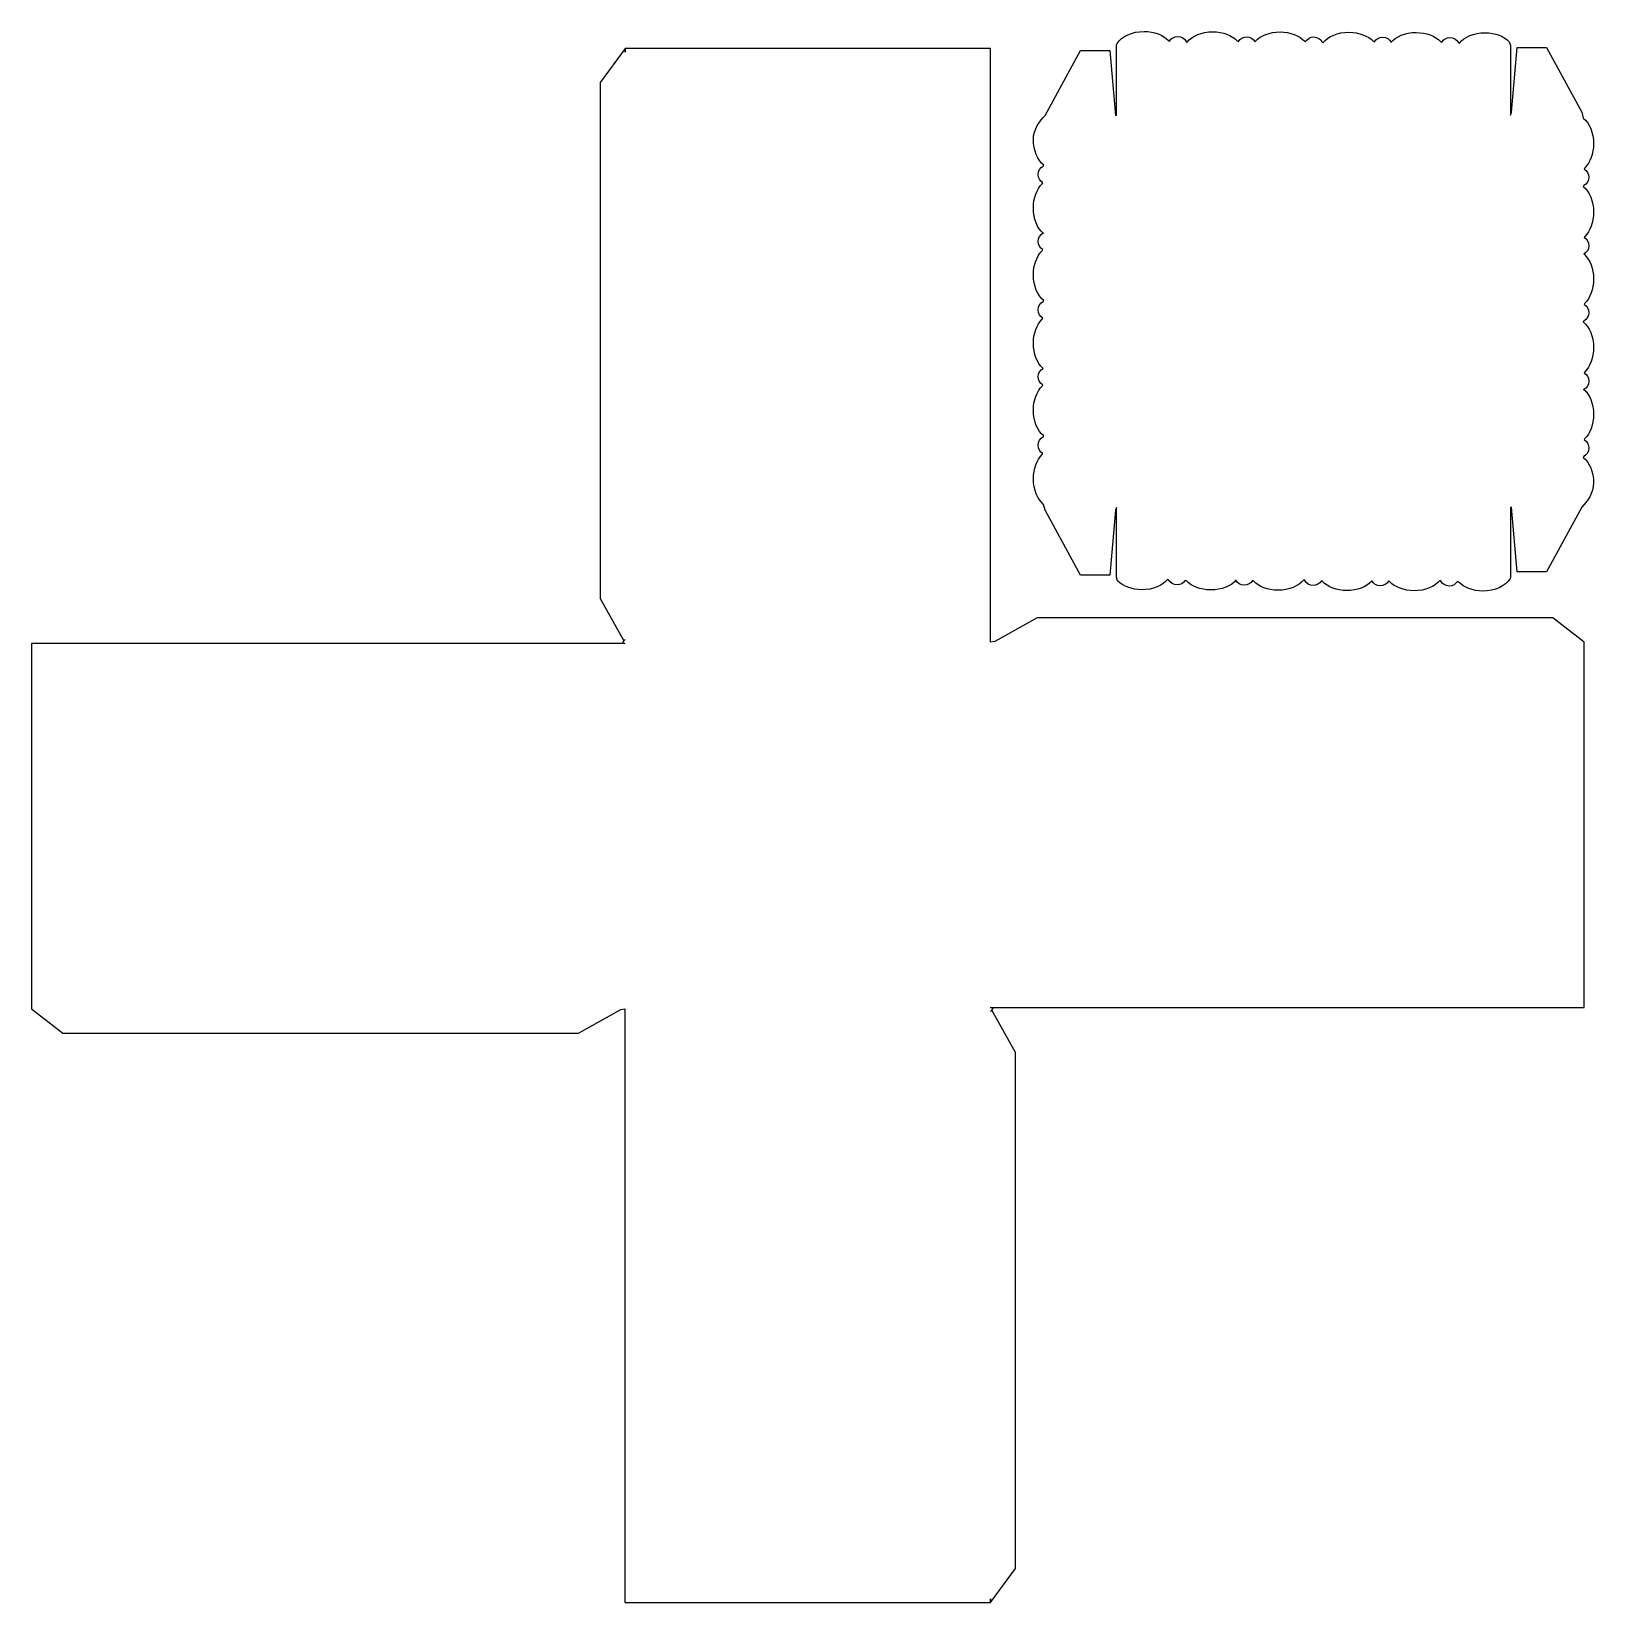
# Model space of a CAD drawing. Header units: centimetres. Extents: x -10.7 to 10.7, y -10.8 to 10.8.
import ezdxf

# ---------------------------------------------------------------- set-up
doc = ezdxf.new("R2010")
doc.units = ezdxf.units.CM
doc.header["$MEASUREMENT"] = 0
doc.layers.add('Camada 1', color=7, linetype='Continuous')

msp = doc.modelspace()

# ---------------------------------------------------------------- linework, layer by layer
at = {"layer": 'Camada 1'}
for points, knots in [([(4.1719, 4.24963), (4.1719, 4.24963), (4.1719, 3.29263), (4.1719, 3.29263), (4.1719, 3.29263), (4.1719, 3.29263), (4.18799, 3.24262), (4.18799, 3.24262), (4.18799, 3.24262), (4.25922, 3.16872), (4.3819, 3.11969), (4.52142, 3.11914), (4.52142, 3.11914), (4.67377, 3.11858), (4.8064, 3.17592), (4.87419, 3.26082), (4.87419, 3.26082), (4.87419, 3.26082), (4.88784, 3.25317), (4.88784, 3.25317), (4.88784, 3.25317), (4.9089, 3.21256), (4.95261, 3.18456), (5.0033, 3.18438), (5.0033, 3.18438), (5.05204, 3.18419), (5.09453, 3.20981), (5.11673, 3.24777), (5.11673, 3.24777), (5.11673, 3.24777), (5.13284, 3.23904), (5.13284, 3.23904), (5.13284, 3.23904), (5.20401, 3.16514), (5.3267, 3.11611), (5.46627, 3.11556), (5.46627, 3.11556), (5.61637, 3.115), (5.74731, 3.17067), (5.81605, 3.25349), (5.81605, 3.25349), (5.81605, 3.25349), (5.81065, 3.24968), (5.81065, 3.24968), (5.81065, 3.24968), (5.83174, 3.20907), (5.8755, 3.18107), (5.92614, 3.18086), (5.92614, 3.18086), (5.9749, 3.18067), (6.01739, 3.20629), (6.03959, 3.24425), (6.03959, 3.24425), (6.03959, 3.24425), (6.05568, 3.23549), (6.05568, 3.23549), (6.05568, 3.23549), (6.12691, 3.16159), (6.24957, 3.11256), (6.38913, 3.11201), (6.38913, 3.11201), (6.5415, 3.11145), (6.67411, 3.16882), (6.74193, 3.25372), (6.74193, 3.25372), (6.74193, 3.25372), (6.75548, 3.24605), (6.75548, 3.24605), (6.75548, 3.24605), (6.77657, 3.20544), (6.82028, 3.17744), (6.87097, 3.17726), (6.87097, 3.17726), (6.91971, 3.17707), (6.96222, 3.20269), (6.98445, 3.24065), (6.98445, 3.24065), (6.98445, 3.24065), (7.00054, 3.23192), (7.00054, 3.23192), (7.00054, 3.23192), (7.07174, 3.15802), (7.19445, 3.10897), (7.33399, 3.10844), (7.33399, 3.10844), (7.47573, 3.10791), (7.60037, 3.15752), (7.67168, 3.23282), (7.67168, 3.23282), (7.67168, 3.23282), (7.67843, 3.24261), (7.67843, 3.24261), (7.67843, 3.24261), (7.69952, 3.20197), (7.7432, 3.17398), (7.79387, 3.17379), (7.79387, 3.17379), (7.84261, 3.1736), (7.88512, 3.19924), (7.90735, 3.23718), (7.90735, 3.23718), (7.90735, 3.23718), (7.92344, 3.22845), (7.92344, 3.22845), (7.92344, 3.22845), (7.99464, 3.15455), (8.1173, 3.10552), (8.25687, 3.10497), (8.25687, 3.10497), (8.40919, 3.10441), (8.54185, 3.16178), (8.60964, 3.24668), (8.60964, 3.24668), (8.60964, 3.24668), (8.62324, 3.23901), (8.62324, 3.23901), (8.62324, 3.23901), (8.64433, 3.1984), (8.68804, 3.17038), (8.7387, 3.17022), (8.7387, 3.17022), (8.78741, 3.17001), (8.82998, 3.19565), (8.85218, 3.23361), (8.85218, 3.23361), (8.85218, 3.23361), (8.86827, 3.22485), (8.86827, 3.22485), (8.86827, 3.22485), (8.9395, 3.15098), (9.06218, 3.10192), (9.20172, 3.10137), (9.20172, 3.10137), (9.3673, 3.10076), (9.50962, 3.1686), (9.57066, 3.26586), (9.57066, 3.26586), (9.57066, 3.26586), (9.58037, 3.28343), (9.58037, 3.28343), (9.58037, 3.28343), (9.58037, 3.28343), (9.58037, 4.24953), (9.58037, 4.24953), (9.58037, 4.24953), (9.58037, 4.24953), (9.59389, 4.25405), (9.59389, 4.25405), (9.59389, 4.25405), (9.59389, 4.25405), (9.67022, 3.3646), (9.67022, 3.3646), (9.67022, 3.3646), (9.67022, 3.3646), (10.07446, 3.36463), (10.07446, 3.36463), (10.07446, 3.36463), (10.07446, 3.36463), (10.56, 4.25408), (10.56, 4.25408), (10.56, 4.25408), (10.56, 4.25408), (10.56, 4.25408), (10.56, 4.25408), (10.56, 4.25408), (10.63289, 4.3252), (10.72097, 4.44598), (10.72097, 4.58476), (10.72097, 4.58476), (10.72097, 4.73631), (10.66366, 4.86805), (10.57936, 4.9352), (10.57936, 4.9352), (10.57936, 4.9352), (10.58685, 4.9488), (10.58685, 4.9488), (10.58685, 4.9488), (10.62701, 4.96991), (10.65456, 5.01352), (10.65456, 5.06395), (10.65456, 5.06395), (10.65456, 5.11242), (10.62903, 5.15462), (10.59135, 5.17653), (10.59135, 5.17653), (10.59135, 5.17653), (10.59995, 5.19262), (10.59995, 5.19262), (10.59995, 5.19262), (10.67284, 5.26374), (10.72094, 5.38598), (10.72094, 5.52483), (10.72094, 5.52483), (10.72094, 5.67413), (10.66532, 5.8042), (10.58307, 5.87225), (10.58307, 5.87225), (10.58307, 5.87225), (10.58683, 5.86691), (10.58683, 5.86691), (10.58683, 5.86691), (10.62702, 5.88808), (10.65454, 5.93168), (10.65454, 5.98211), (10.65454, 5.98211), (10.65454, 6.03058), (10.62903, 6.07278), (10.59133, 6.09474), (10.59133, 6.09474), (10.59133, 6.09474), (10.59996, 6.11077), (10.59996, 6.11077), (10.59996, 6.11077), (10.67285, 6.18192), (10.72095, 6.30418), (10.72095, 6.44301), (10.72095, 6.44301), (10.72095, 6.59454), (10.66364, 6.7263), (10.57934, 6.79345), (10.57934, 6.79345), (10.57934, 6.79345), (10.58683, 6.80694), (10.58683, 6.80694), (10.58683, 6.80694), (10.62699, 6.82811), (10.65454, 6.87171), (10.65454, 6.92209), (10.65454, 6.92209), (10.65454, 6.97056), (10.62901, 7.01287), (10.59133, 7.03478), (10.59133, 7.03478), (10.59133, 7.03478), (10.59993, 7.05081), (10.59993, 7.05081), (10.59993, 7.05081), (10.67282, 7.12196), (10.72092, 7.24417), (10.72092, 7.38302), (10.72092, 7.38302), (10.72092, 7.52404), (10.67131, 7.64787), (10.59657, 7.71854), (10.59657, 7.71854), (10.59657, 7.71854), (10.58683, 7.72518), (10.58683, 7.72518), (10.58683, 7.72518), (10.62699, 7.74632), (10.65454, 7.78992), (10.65454, 7.8403), (10.65454, 7.8403), (10.65454, 7.8888), (10.62901, 7.93103), (10.59133, 7.95296), (10.59133, 7.95296), (10.59133, 7.95296), (10.59993, 7.96902), (10.59993, 7.96902), (10.59993, 7.96902), (10.67282, 8.04011), (10.72092, 8.16238), (10.72092, 8.3012), (10.72092, 8.3012), (10.72092, 8.45273), (10.66361, 8.58452), (10.57931, 8.65161), (10.57931, 8.65161), (10.57931, 8.65161), (10.5868, 8.66516), (10.5868, 8.66516), (10.5868, 8.66516), (10.62696, 8.68633), (10.65451, 8.7299), (10.65451, 8.78031), (10.65451, 8.78031), (10.65451, 8.82881), (10.62898, 8.87106), (10.5913, 8.893), (10.5913, 8.893), (10.5913, 8.893), (10.5999, 8.90903), (10.5999, 8.90903), (10.5999, 8.90903), (10.67279, 8.9802), (10.72089, 9.10244), (10.72089, 9.24121), (10.72089, 9.24121), (10.72089, 9.39234), (10.66393, 9.52379), (10.58, 9.59107), (10.58, 9.59107), (10.58, 9.59107), (10.55992, 9.67153), (10.55992, 9.67153), (10.55992, 9.67153), (10.55992, 9.67153), (10.07446, 10.56095), (10.07446, 10.56095), (10.07446, 10.56095), (10.07446, 10.56095), (9.6702, 10.56095), (9.6702, 10.56095), (9.6702, 10.56095), (9.6702, 10.56095), (9.59387, 9.67158), (9.59387, 9.67158), (9.59387, 9.67158), (9.59387, 9.67158), (9.58061, 9.63237), (9.58061, 9.63237), (9.58061, 9.63237), (9.58061, 9.63237), (9.58062, 10.58937), (9.58062, 10.58937), (9.58062, 10.58937), (9.58062, 10.58937), (9.56451, 10.63935), (9.56451, 10.63935), (9.56451, 10.63935), (9.49331, 10.71325), (9.37062, 10.76228), (9.23108, 10.76283), (9.23108, 10.76283), (9.07876, 10.76339), (8.94615, 10.70602), (8.87831, 10.62115), (8.87831, 10.62115), (8.87831, 10.62115), (8.86468, 10.6288), (8.86468, 10.6288), (8.86468, 10.6288), (8.84362, 10.66941), (8.79991, 10.69741), (8.74922, 10.69762), (8.74922, 10.69762), (8.70048, 10.69781), (8.65799, 10.67219), (8.63582, 10.63423), (8.63582, 10.63423), (8.63582, 10.63423), (8.61971, 10.64296), (8.61971, 10.64296), (8.61971, 10.64296), (8.54848, 10.71686), (8.4258, 10.76589), (8.28626, 10.76644), (8.28626, 10.76644), (8.13616, 10.767), (8.00522, 10.71133), (7.93648, 10.62851), (7.93648, 10.62851), (7.93648, 10.62851), (7.94188, 10.63232), (7.94188, 10.63232), (7.94188, 10.63232), (7.92079, 10.67293), (7.87703, 10.70093), (7.82639, 10.70114), (7.82639, 10.70114), (7.77763, 10.70133), (7.73514, 10.67569), (7.71294, 10.63775), (7.71294, 10.63775), (7.71294, 10.63775), (7.69685, 10.64648), (7.69685, 10.64648), (7.69685, 10.64648), (7.6256, 10.72035), (7.50294, 10.76941), (7.3634, 10.76996), (7.3634, 10.76996), (7.21108, 10.77054), (7.07842, 10.71318), (7.0106, 10.62828), (7.0106, 10.62828), (7.0106, 10.62828), (6.99703, 10.63593), (6.99703, 10.63593), (6.99703, 10.63593), (6.97594, 10.67654), (6.93223, 10.70456), (6.88154, 10.70475), (6.88154, 10.70475), (6.83283, 10.70494), (6.79029, 10.6793), (6.76809, 10.64133), (6.76809, 10.64133), (6.76809, 10.64133), (6.75198, 10.65006), (6.75198, 10.65006), (6.75198, 10.65006), (6.68081, 10.72396), (6.55812, 10.77301), (6.41855, 10.77354), (6.41855, 10.77354), (6.27681, 10.77407), (6.15217, 10.72446), (6.08086, 10.64916), (6.08086, 10.64916), (6.08086, 10.64916), (6.07411, 10.6394), (6.07411, 10.6394), (6.07411, 10.6394), (6.05302, 10.68001), (6.00931, 10.70803), (5.95865, 10.70822), (5.95865, 10.70822), (5.90994, 10.70841), (5.8674, 10.68277), (5.8452, 10.6448), (5.8452, 10.6448), (5.8452, 10.6448), (5.82914, 10.65353), (5.82914, 10.65353), (5.82914, 10.65353), (5.75791, 10.72743), (5.63525, 10.77646), (5.49566, 10.77701), (5.49566, 10.77701), (5.34339, 10.77757), (5.21068, 10.72023), (5.14292, 10.63533), (5.14292, 10.63533), (5.14292, 10.63533), (5.12932, 10.643), (5.12932, 10.643), (5.12932, 10.643), (5.10823, 10.68361), (5.06452, 10.71161), (5.01386, 10.71182), (5.01386, 10.71182), (4.96515, 10.71201), (4.92258, 10.68639), (4.90038, 10.64843), (4.90038, 10.64843), (4.90038, 10.64843), (4.88429, 10.65716), (4.88429, 10.65716), (4.88429, 10.65716), (4.81298, 10.73092), (4.69035, 10.77995), (4.55081, 10.7805), (4.55081, 10.7805), (4.38523, 10.78111), (4.24291, 10.71324), (4.18187, 10.61603), (4.18187, 10.61603), (4.18187, 10.61603), (4.17213, 10.59846), (4.17213, 10.59846), (4.17213, 10.59846), (4.17213, 10.59846), (4.17213, 9.63236), (4.17213, 9.63236), (4.17213, 9.63236), (4.17213, 9.63236), (4.15861, 9.62784), (4.15861, 9.62784), (4.15861, 9.62784), (4.15861, 9.62784), (4.0823, 10.51729), (4.0823, 10.51729), (4.0823, 10.51729), (4.0823, 10.51729), (3.67805, 10.51729), (3.67805, 10.51729), (3.67805, 10.51729), (3.67805, 10.51729), (3.19251, 9.62784), (3.19251, 9.62784), (3.19251, 9.62784), (3.19251, 9.62784), (3.19251, 9.62784), (3.19251, 9.62784), (3.19251, 9.62784), (3.11959, 9.55672), (3.03156, 9.43591), (3.03156, 9.29716), (3.03156, 9.29716), (3.03156, 9.14558), (3.08884, 9.01384), (3.17317, 8.94672), (3.17317, 8.94672), (3.17317, 8.94672), (3.16566, 8.93312), (3.16566, 8.93312), (3.16566, 8.93312), (3.1255, 8.91201), (3.09798, 8.8684), (3.09798, 8.81797), (3.09798, 8.81797), (3.09798, 8.7695), (3.12349, 8.7273), (3.16119, 8.70539), (3.16119, 8.70539), (3.16119, 8.70539), (3.15256, 8.6893), (3.15256, 8.6893), (3.15256, 8.6893), (3.07969, 8.61818), (3.03159, 8.49594), (3.03159, 8.35712), (3.03159, 8.35712), (3.03159, 8.20779), (3.08721, 8.07775), (3.16946, 8.0097), (3.16946, 8.0097), (3.16946, 8.0097), (3.16568, 8.01504), (3.16568, 8.01504), (3.16568, 8.01504), (3.12554, 7.9939), (3.09797, 7.95027), (3.09797, 7.89987), (3.09797, 7.89987), (3.09797, 7.85137), (3.1235, 7.80917), (3.16118, 7.78724), (3.16118, 7.78724), (3.16118, 7.78724), (3.15255, 7.77121), (3.15255, 7.77121), (3.15255, 7.77121), (3.07968, 7.70004), (3.03158, 7.5778), (3.03158, 7.43897), (3.03158, 7.43897), (3.03158, 7.28742), (3.08886, 7.15568), (3.17319, 7.08853), (3.17319, 7.08853), (3.17319, 7.08853), (3.16568, 7.07501), (3.16568, 7.07501), (3.16568, 7.07501), (3.12552, 7.05384), (3.098, 7.01027), (3.098, 6.95986), (3.098, 6.95986), (3.098, 6.91139), (3.12351, 6.86911), (3.16121, 6.84717), (3.16121, 6.84717), (3.16121, 6.84717), (3.15258, 6.83114), (3.15258, 6.83114), (3.15258, 6.83114), (3.07971, 6.75999), (3.03161, 6.63776), (3.03161, 6.4989), (3.03161, 6.4989), (3.03161, 6.3579), (3.08119, 6.23405), (3.15594, 6.16338), (3.15594, 6.16338), (3.15594, 6.16338), (3.16568, 6.15677), (3.16568, 6.15677), (3.16568, 6.15677), (3.12552, 6.13563), (3.098, 6.092), (3.098, 6.04162), (3.098, 6.04162), (3.098, 5.99312), (3.12351, 5.95089), (3.16121, 5.92896), (3.16121, 5.92896), (3.16121, 5.92896), (3.15258, 5.9129), (3.15258, 5.9129), (3.15258, 5.9129), (3.07971, 5.84181), (3.03161, 5.71954), (3.03161, 5.58072), (3.03161, 5.58072), (3.03161, 5.42919), (3.08889, 5.29743), (3.17322, 5.23031), (3.17322, 5.23031), (3.17322, 5.23031), (3.16571, 5.21676), (3.16571, 5.21676), (3.16571, 5.21676), (3.12555, 5.19559), (3.09803, 5.15199), (3.09803, 5.10161), (3.09803, 5.10161), (3.09803, 5.05311), (3.12354, 5.01086), (3.16124, 4.9889), (3.16124, 4.9889), (3.16124, 4.9889), (3.15261, 4.97287), (3.15261, 4.97287), (3.15261, 4.97287), (3.07974, 4.90172), (3.03164, 4.77949), (3.03164, 4.64069), (3.03164, 4.64069), (3.03164, 4.48956), (3.08858, 4.35814), (3.17248, 4.2908), (3.17248, 4.2908), (3.17248, 4.2908), (3.19259, 4.21037), (3.19259, 4.21037), (3.19259, 4.21037), (3.19259, 4.21037), (3.67813, 3.321), (3.67813, 3.321), (3.67813, 3.321), (3.67813, 3.321), (4.08239, 3.321), (4.08239, 3.321), (4.08239, 3.321), (4.08239, 3.321), (4.1587, 4.21037), (4.1587, 4.21037), (4.1587, 4.21037), (4.1587, 4.21037), (4.1719, 4.24963), (4.1719, 4.24963)], [0, 0, 0, 0, 0.00636943, 0.00636943, 0.00636943, 0.00636943, 0.01273885, 0.01273885, 0.01273885, 0.01273885, 0.01910828, 0.01910828, 0.01910828, 0.01910828, 0.02547771, 0.02547771, 0.02547771, 0.02547771, 0.03184713, 0.03184713, 0.03184713, 0.03184713, 0.03821656, 0.03821656, 0.03821656, 0.03821656, 0.04458599, 0.04458599, 0.04458599, 0.04458599, 0.05095541, 0.05095541, 0.05095541, 0.05095541, 0.05732484, 0.05732484, 0.05732484, 0.05732484, 0.06369427, 0.06369427, 0.06369427, 0.06369427, 0.07006369, 0.07006369, 0.07006369, 0.07006369, 0.07643312, 0.07643312, 0.07643312, 0.07643312, 0.08280255, 0.08280255, 0.08280255, 0.08280255, 0.08917197, 0.08917197, 0.08917197, 0.08917197, 0.0955414, 0.0955414, 0.0955414, 0.0955414, 0.10191083, 0.10191083, 0.10191083, 0.10191083, 0.10828025, 0.10828025, 0.10828025, 0.10828025, 0.11464968, 0.11464968, 0.11464968, 0.11464968, 0.12101911, 0.12101911, 0.12101911, 0.12101911, 0.12738854, 0.12738854, 0.12738854, 0.12738854, 0.13375796, 0.13375796, 0.13375796, 0.13375796, 0.14012739, 0.14012739, 0.14012739, 0.14012739, 0.14649682, 0.14649682, 0.14649682, 0.14649682, 0.15286624, 0.15286624, 0.15286624, 0.15286624, 0.15923567, 0.15923567, 0.15923567, 0.15923567, 0.1656051, 0.1656051, 0.1656051, 0.1656051, 0.17197452, 0.17197452, 0.17197452, 0.17197452, 0.17834395, 0.17834395, 0.17834395, 0.17834395, 0.18471338, 0.18471338, 0.18471338, 0.18471338, 0.1910828, 0.1910828, 0.1910828, 0.1910828, 0.19745223, 0.19745223, 0.19745223, 0.19745223, 0.20382166, 0.20382166, 0.20382166, 0.20382166, 0.21019108, 0.21019108, 0.21019108, 0.21019108, 0.21656051, 0.21656051, 0.21656051, 0.21656051, 0.22292994, 0.22292994, 0.22292994, 0.22292994, 0.22929936, 0.22929936, 0.22929936, 0.22929936, 0.23566879, 0.23566879, 0.23566879, 0.23566879, 0.24203822, 0.24203822, 0.24203822, 0.24203822, 0.24840764, 0.24840764, 0.24840764, 0.24840764, 0.25477707, 0.25477707, 0.25477707, 0.25477707, 0.2611465, 0.2611465, 0.2611465, 0.2611465, 0.26751592, 0.26751592, 0.26751592, 0.26751592, 0.27388535, 0.27388535, 0.27388535, 0.27388535, 0.28025478, 0.28025478, 0.28025478, 0.28025478, 0.2866242, 0.2866242, 0.2866242, 0.2866242, 0.29299363, 0.29299363, 0.29299363, 0.29299363, 0.29936306, 0.29936306, 0.29936306, 0.29936306, 0.30573248, 0.30573248, 0.30573248, 0.30573248, 0.31210191, 0.31210191, 0.31210191, 0.31210191, 0.31847134, 0.31847134, 0.31847134, 0.31847134, 0.32484076, 0.32484076, 0.32484076, 0.32484076, 0.33121019, 0.33121019, 0.33121019, 0.33121019, 0.33757962, 0.33757962, 0.33757962, 0.33757962, 0.34394904, 0.34394904, 0.34394904, 0.34394904, 0.35031847, 0.35031847, 0.35031847, 0.35031847, 0.3566879, 0.3566879, 0.3566879, 0.3566879, 0.36305732, 0.36305732, 0.36305732, 0.36305732, 0.36942675, 0.36942675, 0.36942675, 0.36942675, 0.37579618, 0.37579618, 0.37579618, 0.37579618, 0.38216561, 0.38216561, 0.38216561, 0.38216561, 0.38853503, 0.38853503, 0.38853503, 0.38853503, 0.39490446, 0.39490446, 0.39490446, 0.39490446, 0.40127389, 0.40127389, 0.40127389, 0.40127389, 0.40764331, 0.40764331, 0.40764331, 0.40764331, 0.41401274, 0.41401274, 0.41401274, 0.41401274, 0.42038217, 0.42038217, 0.42038217, 0.42038217, 0.42675159, 0.42675159, 0.42675159, 0.42675159, 0.43312102, 0.43312102, 0.43312102, 0.43312102, 0.43949045, 0.43949045, 0.43949045, 0.43949045, 0.44585987, 0.44585987, 0.44585987, 0.44585987, 0.4522293, 0.4522293, 0.4522293, 0.4522293, 0.45859873, 0.45859873, 0.45859873, 0.45859873, 0.46496815, 0.46496815, 0.46496815, 0.46496815, 0.47133758, 0.47133758, 0.47133758, 0.47133758, 0.47770701, 0.47770701, 0.47770701, 0.47770701, 0.48407643, 0.48407643, 0.48407643, 0.48407643, 0.49044586, 0.49044586, 0.49044586, 0.49044586, 0.49681529, 0.49681529, 0.49681529, 0.49681529, 0.50318471, 0.50318471, 0.50318471, 0.50318471, 0.50955414, 0.50955414, 0.50955414, 0.50955414, 0.51592357, 0.51592357, 0.51592357, 0.51592357, 0.52229299, 0.52229299, 0.52229299, 0.52229299, 0.52866242, 0.52866242, 0.52866242, 0.52866242, 0.53503185, 0.53503185, 0.53503185, 0.53503185, 0.54140127, 0.54140127, 0.54140127, 0.54140127, 0.5477707, 0.5477707, 0.5477707, 0.5477707, 0.55414013, 0.55414013, 0.55414013, 0.55414013, 0.56050955, 0.56050955, 0.56050955, 0.56050955, 0.56687898, 0.56687898, 0.56687898, 0.56687898, 0.57324841, 0.57324841, 0.57324841, 0.57324841, 0.57961783, 0.57961783, 0.57961783, 0.57961783, 0.58598726, 0.58598726, 0.58598726, 0.58598726, 0.59235669, 0.59235669, 0.59235669, 0.59235669, 0.59872611, 0.59872611, 0.59872611, 0.59872611, 0.60509554, 0.60509554, 0.60509554, 0.60509554, 0.61146497, 0.61146497, 0.61146497, 0.61146497, 0.61783439, 0.61783439, 0.61783439, 0.61783439, 0.62420382, 0.62420382, 0.62420382, 0.62420382, 0.63057325, 0.63057325, 0.63057325, 0.63057325, 0.63694268, 0.63694268, 0.63694268, 0.63694268, 0.6433121, 0.6433121, 0.6433121, 0.6433121, 0.64968153, 0.64968153, 0.64968153, 0.64968153, 0.65605096, 0.65605096, 0.65605096, 0.65605096, 0.66242038, 0.66242038, 0.66242038, 0.66242038, 0.66878981, 0.66878981, 0.66878981, 0.66878981, 0.67515924, 0.67515924, 0.67515924, 0.67515924, 0.68152866, 0.68152866, 0.68152866, 0.68152866, 0.68789809, 0.68789809, 0.68789809, 0.68789809, 0.69426752, 0.69426752, 0.69426752, 0.69426752, 0.70063694, 0.70063694, 0.70063694, 0.70063694, 0.70700637, 0.70700637, 0.70700637, 0.70700637, 0.7133758, 0.7133758, 0.7133758, 0.7133758, 0.71974522, 0.71974522, 0.71974522, 0.71974522, 0.72611465, 0.72611465, 0.72611465, 0.72611465, 0.73248408, 0.73248408, 0.73248408, 0.73248408, 0.7388535, 0.7388535, 0.7388535, 0.7388535, 0.74522293, 0.74522293, 0.74522293, 0.74522293, 0.75159236, 0.75159236, 0.75159236, 0.75159236, 0.75796178, 0.75796178, 0.75796178, 0.75796178, 0.76433121, 0.76433121, 0.76433121, 0.76433121, 0.77070064, 0.77070064, 0.77070064, 0.77070064, 0.77707006, 0.77707006, 0.77707006, 0.77707006, 0.78343949, 0.78343949, 0.78343949, 0.78343949, 0.78980892, 0.78980892, 0.78980892, 0.78980892, 0.79617834, 0.79617834, 0.79617834, 0.79617834, 0.80254777, 0.80254777, 0.80254777, 0.80254777, 0.8089172, 0.8089172, 0.8089172, 0.8089172, 0.81528662, 0.81528662, 0.81528662, 0.81528662, 0.82165605, 0.82165605, 0.82165605, 0.82165605, 0.82802548, 0.82802548, 0.82802548, 0.82802548, 0.8343949, 0.8343949, 0.8343949, 0.8343949, 0.84076433, 0.84076433, 0.84076433, 0.84076433, 0.84713376, 0.84713376, 0.84713376, 0.84713376, 0.85350318, 0.85350318, 0.85350318, 0.85350318, 0.85987261, 0.85987261, 0.85987261, 0.85987261, 0.86624204, 0.86624204, 0.86624204, 0.86624204, 0.87261146, 0.87261146, 0.87261146, 0.87261146, 0.87898089, 0.87898089, 0.87898089, 0.87898089, 0.88535032, 0.88535032, 0.88535032, 0.88535032, 0.89171975, 0.89171975, 0.89171975, 0.89171975, 0.89808917, 0.89808917, 0.89808917, 0.89808917, 0.9044586, 0.9044586, 0.9044586, 0.9044586, 0.91082803, 0.91082803, 0.91082803, 0.91082803, 0.91719745, 0.91719745, 0.91719745, 0.91719745, 0.92356688, 0.92356688, 0.92356688, 0.92356688, 0.92993631, 0.92993631, 0.92993631, 0.92993631, 0.93630573, 0.93630573, 0.93630573, 0.93630573, 0.94267516, 0.94267516, 0.94267516, 0.94267516, 0.94904459, 0.94904459, 0.94904459, 0.94904459, 0.95541401, 0.95541401, 0.95541401, 0.95541401, 0.96178344, 0.96178344, 0.96178344, 0.96178344, 0.96815287, 0.96815287, 0.96815287, 0.96815287, 0.97452229, 0.97452229, 0.97452229, 0.97452229, 0.98089172, 0.98089172, 0.98089172, 0.98089172, 0.98726115, 0.98726115, 0.98726115, 0.98726115, 1, 1, 1, 1]), ([(-2.57283, 2.43647), (-2.57283, 2.43647), (-2.59098, 2.41879), (-2.59098, 2.41879), (-2.59098, 2.41879), (-2.59098, 2.41879), (-2.91613, 2.99934), (-2.91613, 2.99934), (-2.91613, 2.99934), (-2.91613, 2.99934), (-2.91613, 10.07843), (-2.91613, 10.07843), (-2.91613, 10.07843), (-2.91613, 10.07843), (-2.57283, 10.54777), (-2.57283, 10.54777), (-2.57283, 10.54777), (-2.57283, 10.54777), (-2.57283, 10.49642), (-2.57283, 10.49642), (-2.57283, 10.49642), (-2.57283, 10.49642), (-2.57283, 10.54777), (-2.57283, 10.54777), (-2.57283, 10.54777), (-2.57283, 10.54777), (2.44298, 10.54777), (2.44298, 10.54777), (2.44298, 10.54777), (2.44298, 10.54777), (2.44298, 2.40049), (2.44298, 2.40049), (2.44298, 2.40049), (2.44298, 2.40049), (2.50108, 2.4071), (2.50108, 2.4071), (2.50108, 2.4071), (2.50108, 2.4071), (3.08163, 2.73222), (3.08163, 2.73222), (3.08163, 2.73222), (3.08163, 2.73222), (10.16069, 2.73222), (10.16069, 2.73222), (10.16069, 2.73222), (10.16069, 2.73222), (10.59024, 2.40049), (10.59024, 2.40049), (10.59024, 2.40049), (10.59024, 2.40049), (10.59024, -2.61533), (10.59024, -2.61533), (10.59024, -2.61533), (10.59024, -2.61533), (2.44298, -2.61533), (2.44298, -2.61533), (2.44298, -2.61533), (2.44298, -2.61533), (2.4778, -2.62697), (2.4778, -2.62697), (2.4778, -2.62697), (2.4778, -2.62697), (2.4421, -2.6692), (2.4421, -2.6692), (2.4421, -2.6692), (2.4421, -2.6692), (2.46028, -2.65152), (2.46028, -2.65152), (2.46028, -2.65152), (2.46028, -2.65152), (2.7854, -3.2321), (2.7854, -3.2321), (2.7854, -3.2321), (2.7854, -3.2321), (2.7854, -10.31121), (2.7854, -10.31121), (2.7854, -10.31121), (2.7854, -10.31121), (2.4421, -10.7805), (2.4421, -10.7805), (2.4421, -10.7805), (2.4421, -10.7805), (2.4421, -10.7292), (2.4421, -10.7292), (2.4421, -10.7292), (2.4421, -10.7292), (2.4421, -10.7805), (2.4421, -10.7805), (2.4421, -10.7805), (2.4421, -10.7805), (-2.57368, -10.7805), (-2.57368, -10.7805), (-2.57368, -10.7805), (-2.57368, -10.7805), (-2.57368, -2.63327), (-2.57368, -2.63327), (-2.57368, -2.63327), (-2.57368, -2.63327), (-2.63184, -2.63988), (-2.63184, -2.63988), (-2.63184, -2.63988), (-2.63184, -2.63988), (-3.21233, -2.96497), (-3.21233, -2.96497), (-3.21233, -2.96497), (-3.21233, -2.96497), (-10.29142, -2.96497), (-10.29142, -2.96497), (-10.29142, -2.96497), (-10.29142, -2.96497), (-10.72094, -2.63327), (-10.72094, -2.63327), (-10.72094, -2.63327), (-10.72094, -2.63327), (-10.72094, 2.38257), (-10.72094, 2.38257), (-10.72094, 2.38257), (-10.72094, 2.38257), (-2.57368, 2.38257), (-2.57368, 2.38257), (-2.57368, 2.38257), (-2.57368, 2.38257), (-2.6085, 2.39419), (-2.6085, 2.39419), (-2.6085, 2.39419), (-2.6085, 2.39419), (-2.57283, 2.43647), (-2.57283, 2.43647)], [0, 0, 0, 0, 0.03030303, 0.03030303, 0.03030303, 0.03030303, 0.06060606, 0.06060606, 0.06060606, 0.06060606, 0.09090909, 0.09090909, 0.09090909, 0.09090909, 0.12121212, 0.12121212, 0.12121212, 0.12121212, 0.15151515, 0.15151515, 0.15151515, 0.15151515, 0.18181818, 0.18181818, 0.18181818, 0.18181818, 0.21212121, 0.21212121, 0.21212121, 0.21212121, 0.24242424, 0.24242424, 0.24242424, 0.24242424, 0.27272727, 0.27272727, 0.27272727, 0.27272727, 0.3030303, 0.3030303, 0.3030303, 0.3030303, 0.33333333, 0.33333333, 0.33333333, 0.33333333, 0.36363636, 0.36363636, 0.36363636, 0.36363636, 0.39393939, 0.39393939, 0.39393939, 0.39393939, 0.42424242, 0.42424242, 0.42424242, 0.42424242, 0.45454545, 0.45454545, 0.45454545, 0.45454545, 0.48484848, 0.48484848, 0.48484848, 0.48484848, 0.51515152, 0.51515152, 0.51515152, 0.51515152, 0.54545455, 0.54545455, 0.54545455, 0.54545455, 0.57575758, 0.57575758, 0.57575758, 0.57575758, 0.60606061, 0.60606061, 0.60606061, 0.60606061, 0.63636364, 0.63636364, 0.63636364, 0.63636364, 0.66666667, 0.66666667, 0.66666667, 0.66666667, 0.6969697, 0.6969697, 0.6969697, 0.6969697, 0.72727273, 0.72727273, 0.72727273, 0.72727273, 0.75757576, 0.75757576, 0.75757576, 0.75757576, 0.78787879, 0.78787879, 0.78787879, 0.78787879, 0.81818182, 0.81818182, 0.81818182, 0.81818182, 0.84848485, 0.84848485, 0.84848485, 0.84848485, 0.87878788, 0.87878788, 0.87878788, 0.87878788, 0.90909091, 0.90909091, 0.90909091, 0.90909091, 0.93939394, 0.93939394, 0.93939394, 0.93939394, 1, 1, 1, 1]), ([(4.1719, 4.24963), (4.1719, 4.24963), (4.1719, 4.24963), (4.1719, 4.24963), (4.1719, 4.24963), (4.1719, 4.24963), (4.1719, 4.24963), (4.1719, 4.24963)], [0, 0, 0, 0, 0.33333333, 0.33333333, 0.33333333, 0.33333333, 1, 1, 1, 1])]:
    msp.add_open_spline(points, degree=3, knots=knots, dxfattribs=at)

doc.saveas('drawing.dxf')
